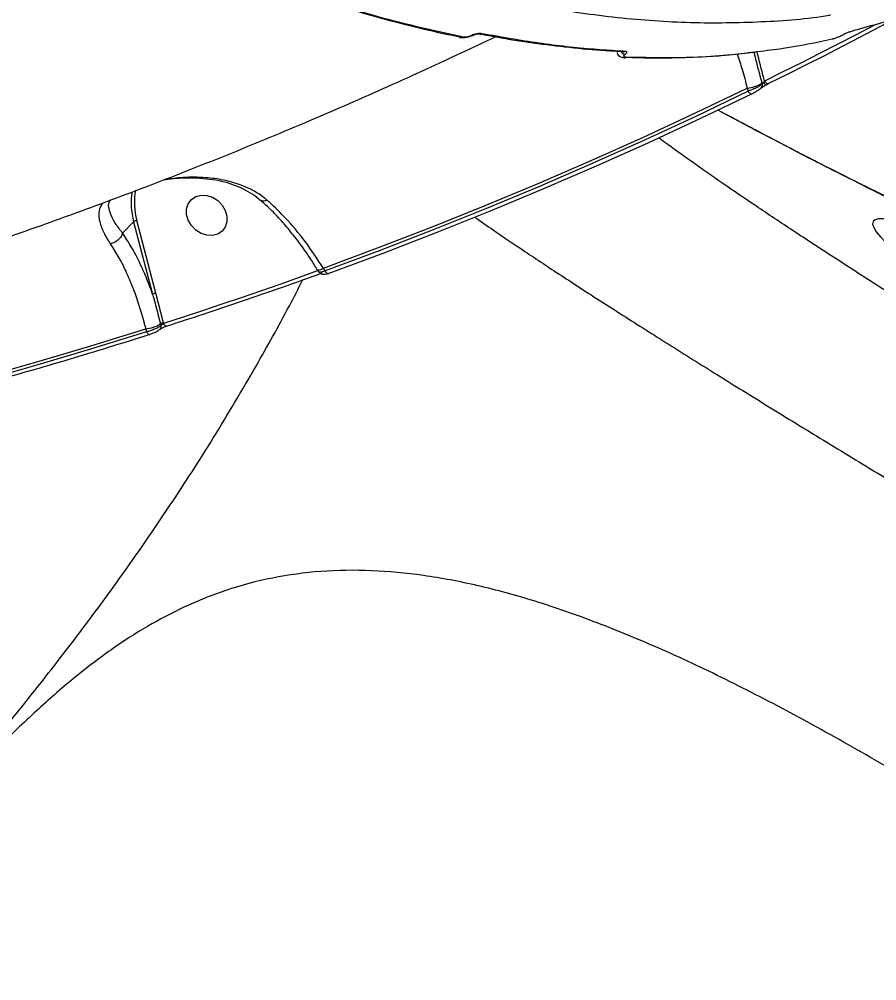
# Model space of a CAD drawing. Header units: millimetres. Extents: x -6028 to 5958, y -6064 to 4137.
# Drawn here: x 1170.8 to 1345.4, y -1799.5 to -1603.7 of the extents above; entities that cross this region are included whole.
import ezdxf

# ---------------------------------------------------------------- set-up
doc = ezdxf.new("R2010")
doc.units = ezdxf.units.MM
for name, color, linetype in [('DIKOM_ОБЪЕКТ', 7, 'Continuous'), ('DIKOM_РАЗМЕР_ЗОНА', 7, 'Continuous'), ('DIKOM_РАЗМЕР_ОБЪЕКТА', 7, 'Continuous')]:
    doc.layers.add(name, color=color, linetype=linetype)
doc.styles.add('style1', font='arial.ttf', dxfattribs={"width": 0.8})
doc.dimstyles.new('1-50', dxfattribs={"dimtxt": 300, "dimasz": 200, "dimexe": 100, "dimexo": 0, "dimgap": 100, "dimtad": 1, "dimtxsty": 'style1', "dimcen": 200, "dimclrd": 7, "dimclre": 7, "dimclrt": 7, "dimadec": 1, "dimazin": 2, "dimtfac": 1, "dimtmove": 0, "dimatfit": 2, "dimfxl": 0, "dimlwd": 25, "dimlwe": 18, "dimarcsym": 0})

# ---------------------------------------------------------------- blocks, each defined once
blk = doc.blocks.new('*D9')
at = {"layer": 'Defpoints', "color": 0, "transparency": 16777216}
for p in [(-6027.56, 1459.58), (4556.58, 1382.7), (4556.58, -5964.37)]:
    blk.add_point(p, dxfattribs=at)
at = {"layer": 'DIKOM_РАЗМЕР_ЗОНА', "color": 7, "lineweight": 18, "transparency": 16777216}
for p, q in [((-6027.56, 1459.58), (-6027.56, -6064.37)), ((4556.58, 1382.7), (4556.58, -6064.37))]:
    blk.add_line(p, q, dxfattribs=at)
at = {"layer": 'DIKOM_РАЗМЕР_ЗОНА', "color": 7, "lineweight": 25, "transparency": 16777216}
blk.add_line((-5827.56, -5964.37), (4356.58, -5964.37), dxfattribs=at)
at = {"layer": 'DIKOM_РАЗМЕР_ЗОНА', "color": 7, "transparency": 16777216}
for points in [[(-5827.56, -5931.03), (-5827.56, -5997.7), (-6027.56, -5964.37)], [(4356.58, -5931.03), (4356.58, -5997.7), (4556.58, -5964.37)]]:
    blk.add_solid(points, dxfattribs=at)
at = {"layer": 'DIKOM_РАЗМЕР_ЗОНА', "color": 7, "transparency": 16777216, "insert": (157.08, -5711.2), "char_height": 300, "attachment_point": 5, "style": 'style1'}
blk.add_mtext('10600', dxfattribs=at)
blk = doc.blocks.new('*D11')
at = {"layer": 'Defpoints', "color": 0, "transparency": 16777216}
for p in [(259.43, 2965.58), (1920.55, -3002.33), (4022.59, -3002.33)]:
    blk.add_point(p, dxfattribs=at)
at = {"layer": 'DIKOM_РАЗМЕР_ОБЪЕКТА', "color": 7, "lineweight": 18, "transparency": 16777216}
for p, q in [((259.43, 2965.58), (4122.59, 2965.58)), ((1920.55, -3002.33), (4122.59, -3002.33))]:
    blk.add_line(p, q, dxfattribs=at)
at = {"layer": 'DIKOM_РАЗМЕР_ОБЪЕКТА', "color": 7, "lineweight": 25, "transparency": 16777216}
blk.add_line((4022.59, 2765.58), (4022.59, -2802.33), dxfattribs=at)
at = {"layer": 'DIKOM_РАЗМЕР_ОБЪЕКТА', "color": 7, "transparency": 16777216}
for points in [[(3989.25, 2765.58), (4055.92, 2765.58), (4022.59, 2965.58)], [(3989.25, -2802.33), (4055.92, -2802.33), (4022.59, -3002.33)]]:
    blk.add_solid(points, dxfattribs=at)
at = {"layer": 'DIKOM_РАЗМЕР_ОБЪЕКТА', "color": 7, "transparency": 16777216, "insert": (3769.41, -24.42), "char_height": 300, "attachment_point": 5, "rotation": 90, "style": 'style1'}
blk.add_mtext('6000', dxfattribs=at)
blk = doc.blocks.new('*D12')
at = {"layer": 'Defpoints', "color": 0, "transparency": 16777216}
for p in [(3056.58, 1987.9), (-4027.97, 676.5), (3056.58, -3714.77)]:
    blk.add_point(p, dxfattribs=at)
at = {"layer": 'DIKOM_РАЗМЕР_ОБЪЕКТА', "color": 7, "lineweight": 18, "transparency": 16777216}
for p, q in [((3056.58, 1987.9), (3056.58, -3814.77)), ((-4027.97, 676.5), (-4027.97, -3814.77))]:
    blk.add_line(p, q, dxfattribs=at)
at = {"layer": 'DIKOM_РАЗМЕР_ОБЪЕКТА', "color": 7, "lineweight": 25, "transparency": 16777216}
blk.add_line((-3827.97, -3714.77), (2856.58, -3714.77), dxfattribs=at)
at = {"layer": 'DIKOM_РАЗМЕР_ОБЪЕКТА', "color": 7, "transparency": 16777216}
for points in [[(-3827.97, -3681.44), (-3827.97, -3748.11), (-4027.97, -3714.77)], [(2856.58, -3681.44), (2856.58, -3748.11), (3056.58, -3714.77)]]:
    blk.add_solid(points, dxfattribs=at)
at = {"layer": 'DIKOM_РАЗМЕР_ОБЪЕКТА', "color": 7, "transparency": 16777216, "insert": (20, -3461.6), "char_height": 300, "attachment_point": 5, "style": 'style1'}
blk.add_mtext('7100', dxfattribs=at)

msp = doc.modelspace()

# ---------------------------------------------------------------- linework, layer by layer
at = {"layer": 'DIKOM_ОБЪЕКТ', "color": 7, "linetype": 'Continuous', "lineweight": 15}
for p, q in [((1293.717, -1610.364), (1293.734, -1610.365)), ((1293.747, -1610.366), (1293.734, -1610.365)), ((1320.903, -1610.464), (1316.589, -1610.897)), ((1322.036, -1616.742), (1322.091, -1616.952)), ((1319.034, -1617.753), (1319.202, -1618.392)), ((1312.974, -1622.204), (1318.319, -1625.005)), ((1317.916, -1624.758), (1318.319, -1625.005)), ((1191.808, -1647.281), (1194.057, -1644.957)), ((1194.057, -1644.957), (1197.928, -1659.702)), ((1198.567, -1659.466), (1194.696, -1644.721)), ((1231.847, -1655.209), (1231.545, -1654.715)), ((1231.545, -1654.715), (1231.551, -1654.723)), ((1233.05, -1654.969), (1232.71, -1654.412)), ((1200.124, -1665.542), (1198.567, -1659.466)), ((1199.523, -1665.744), (1199.621, -1666.117)), ((1200.156, -1665.666), (1200.124, -1665.542)), ((1196.522, -1666.755), (1196.683, -1667.372)), ((1199.418, -1666.913), (1199.404, -1666.924)), ((1197.374, -1667.924), (1197.387, -1667.92))]:
    msp.add_line(p, q, dxfattribs=at)
at = {"layer": 'DIKOM_ОБЪЕКТ', "color": 7, "linetype": 'Continuous', "lineweight": 15, "flags": 128}
for points in [[(1344.839, -1604.972), (1341.217, -1606.872), (1337.51, -1608.794), (1333.793, -1610.7), (1330.065, -1612.589), (1326.327, -1614.46), (1322.577, -1616.315)], [(1323.475, -1616.765), (1327.227, -1614.909), (1330.969, -1613.036), (1334.7, -1611.145), (1338.42, -1609.238), (1342.129, -1607.314), (1345.828, -1605.373), (1348.922, -1603.733)], [(1322.577, -1616.315), (1322.684, -1616.467), (1322.802, -1616.6), (1322.925, -1616.706), (1323.05, -1616.784), (1323.171, -1616.83), (1323.286, -1616.842), (1323.388, -1616.82), (1323.475, -1616.765)], [(1232.71, -1654.412), (1243.763, -1650.302), (1254.744, -1646.055), (1265.652, -1641.674), (1276.484, -1637.157), (1287.24, -1632.506), (1297.918, -1627.721), (1308.516, -1622.803), (1319.034, -1617.753)], [(1319.202, -1618.392), (1308.705, -1623.43), (1298.127, -1628.336), (1287.47, -1633.11), (1276.735, -1637.75), (1265.925, -1642.257), (1255.04, -1646.629), (1244.081, -1650.867), (1233.05, -1654.969)], [(1233.872, -1655.452), (1244.912, -1651.347), (1255.879, -1647.106), (1266.774, -1642.73), (1277.593, -1638.219), (1288.336, -1633.575), (1299.002, -1628.797), (1309.589, -1623.887), (1320.095, -1618.845)], [(1319.202, -1618.392), (1319.308, -1618.544), (1319.425, -1618.676), (1319.547, -1618.783), (1319.671, -1618.861), (1319.792, -1618.907), (1319.906, -1618.92), (1320.008, -1618.899), (1320.095, -1618.845)], [(1212.737, -1642.668), (1213.069, -1643.836), (1213.068, -1644.989), (1212.734, -1646.035), (1212.095, -1646.889), (1211.202, -1647.481), (1210.127, -1647.763), (1208.959, -1647.713), (1207.79, -1647.335), (1206.716, -1646.659), (1205.824, -1645.74), (1205.187, -1644.652), (1204.855, -1643.484), (1204.856, -1642.331), (1205.19, -1641.285), (1205.829, -1640.431), (1206.722, -1639.839), (1207.796, -1639.557), (1208.965, -1639.607), (1210.134, -1639.985), (1211.208, -1640.661), (1212.099, -1641.58), (1212.737, -1642.668)], [(1357.827, -1647.282), (1356.448, -1646.804), (1353.913, -1645.973), (1351.679, -1645.311), (1349.748, -1644.818), (1348.121, -1644.495), (1346.8, -1644.343), (1345.786, -1644.361), (1345.079, -1644.549), (1344.68, -1644.907)], [(1344.68, -1644.907), (1344.59, -1645.435), (1344.809, -1646.133), (1345.336, -1646.999), (1346.17, -1648.034), (1347.313, -1649.236), (1348.761, -1650.604), (1349.382, -1651.159)], [(1231.678, -1654.915), (1227.767, -1656.318), (1223.848, -1657.705), (1219.921, -1659.074), (1215.985, -1660.426), (1212.04, -1661.762), (1208.087, -1663.08), (1204.126, -1664.382), (1200.156, -1665.666)], [(1233.05, -1654.969), (1233.143, -1655.127), (1233.246, -1655.264), (1233.357, -1655.376), (1233.47, -1655.459), (1233.582, -1655.509), (1233.689, -1655.525), (1233.787, -1655.505), (1233.872, -1655.452)], [(1200.156, -1665.666), (1200.244, -1665.826), (1200.342, -1665.966), (1200.449, -1666.08), (1200.558, -1666.164), (1200.667, -1666.214), (1200.772, -1666.231), (1200.849, -1666.218)], [(1103.617, -1691.173), (1115.437, -1688.616), (1127.201, -1685.917), (1138.908, -1683.076), (1150.555, -1680.094), (1162.141, -1676.97), (1173.666, -1673.705), (1185.126, -1670.3), (1196.522, -1666.755)], [(1196.683, -1667.372), (1185.31, -1670.908), (1173.872, -1674.306), (1162.371, -1677.563), (1150.807, -1680.681), (1139.183, -1683.657), (1127.501, -1686.493), (1115.76, -1689.188), (1103.964, -1691.741)], [(1196.683, -1667.372), (1196.771, -1667.531), (1196.868, -1667.671), (1196.974, -1667.784), (1197.083, -1667.868), (1197.191, -1667.92), (1197.295, -1667.937), (1197.374, -1667.924)]]:
    msp.add_lwpolyline(points, dxfattribs=at)
at = {"layer": 'DIKOM_ОБЪЕКТ', "color": 7, "linetype": 'Continuous', "lineweight": 15}
for centre, radius, start, end in [((1263.077, -1606.799), 0.247, 245.51057, 293.86847), ((1264.74, -1606.177), 0.612, 258.25259, 303.66201), ((1260.602, -1606.837), 0.608, 255.74341, 303.62193), ((1294.272, -1609.734), 1.132, 210.64894, 267.12053), ((1293.762, -1609.718), 0.647, 267.57362, 302.59742), ((1293.976, -1610.924), 0.647, 265.82987, 302.45573), ((1318.59, -1611.472), 6.296, 274.05067, 303.18378), ((1321.451, -1617.206), 0.689, 299.05493, 21.66887), ((1322.649, -1617.636), 1.084, 103.1799, 124.43589), ((1323.417, -1616.203), 1.084, 200.38907, 237.1271), ((1208.584, -1641.026), 14.371, 169.98765, 194.89995), ((1208.463, -1641.135), 14.904, 171.15849, 194.85813), ((1194.755, -1645.865), 1.146, 92.98143, 127.56634), ((1231.737, -1653.104), 1.63, 263.43153, 306.6325), ((1198.627, -1660.611), 1.146, 93.00713, 127.56869), ((1196.077, -1660.478), 6.294, 274.04867, 303.19543), ((1200.212, -1666.798), 1.259, 94.03521, 123.18188), ((1198.943, -1666.369), 0.723, 311.0953, 20.36178)]:
    msp.add_arc(centre, radius, start, end, dxfattribs=at)
for points, knots in [([(898.116, -1208.316), (899.614, -1212.4), (903.679, -1223.486), (911.005, -1241.629), (920.28, -1262.682), (930.343, -1283.665), (941.131, -1304.479), (952.598, -1325.025), (964.714, -1345.238), (977.472, -1365.076), (990.838, -1384.515), (1004.765, -1403.496), (1019.187, -1421.934), (1034.037, -1439.741), (1049.274, -1456.855), (1064.88, -1473.233), (1080.82, -1488.864), (1097.043, -1503.704), (1113.473, -1517.688), (1130.033, -1530.746), (1146.673, -1542.832), (1163.366, -1553.904), (1180.084, -1563.964), (1196.774, -1572.991), (1213.359, -1580.943), (1229.761, -1587.782), (1245.928, -1593.477), (1261.827, -1597.994), (1277.439, -1601.352), (1292.711, -1603.539), (1307.594, -1604.59), (1321.944, -1604.342), (1331.385, -1603.681), (1335.903, -1602.852), (1335.975, -1602.838)], [0, 0, 0, 0, 0.0190116, 0.0516077, 0.0843063, 0.1170573, 0.1498084, 0.182507, 0.215103, 0.2476989, 0.2803976, 0.3131485, 0.3458996, 0.3785982, 0.4111941, 0.4437902, 0.4764888, 0.5092397, 0.5419908, 0.5746895, 0.6072855, 0.6398813, 0.6725798, 0.7053309, 0.7380821, 0.7707806, 0.8033765, 0.8359726, 0.8686711, 0.9014221, 0.934173, 0.9668717, 0.9994676, 1, 1, 1, 1]), ([(1260.463, -1607.35), (1259.669, -1607.195), (1256.342, -1606.547), (1250.399, -1605.122), (1242.638, -1603.072), (1234.798, -1600.724), (1226.893, -1598.105), (1218.931, -1595.217), (1210.916, -1592.042), (1204.547, -1589.369), (1200.838, -1587.662), (1199.829, -1587.198)], [0, 0, 0, 0, 0.040706, 0.1705761, 0.3005708, 0.4306607, 0.5608187, 0.6910078, 0.8211926, 0.9513409, 1, 1, 1, 1]), ([(1260.939, -1607.343), (1256.056, -1606.256), (1246.291, -1604.08), (1231.241, -1599.491), (1215.942, -1594.009), (1205.555, -1589.476), (1200.361, -1587.21)], [0, 0, 0, 0, 0.24859416, 0.49719047, 0.74859559, 1, 1, 1, 1]), ([(1372.794, -1593.502), (1372.474, -1593.678), (1370.878, -1594.56), (1366.666, -1596.755), (1359.987, -1599.804), (1350.977, -1603.247), (1344.417, -1605.045), (1340.764, -1606.046)], [0, 0, 0, 0, 0.0321646, 0.1608345, 0.4182092, 0.6759547, 1, 1, 1, 1]), ([(1263.177, -1607.024), (1263.172, -1607.027), (1262.954, -1607.155), (1262.428, -1607.335), (1261.639, -1607.488), (1260.979, -1607.528), (1260.631, -1607.439), (1260.505, -1607.406)], [0, 0, 0, 0, 0.0058894, 0.2788778, 0.5481191, 0.8359015, 1, 1, 1, 1]), ([(1262.974, -1607.024), (1262.845, -1607.083), (1262.588, -1607.2), (1262.134, -1607.318), (1261.662, -1607.387), (1261.249, -1607.393), (1261.029, -1607.357), (1260.939, -1607.343)], [0, 0, 0, 0, 0.1920403, 0.3835464, 0.5902424, 0.8340724, 1, 1, 1, 1]), ([(1265.079, -1606.686), (1264.987, -1606.673), (1264.758, -1606.638), (1264.328, -1606.648), (1263.838, -1606.721), (1263.371, -1606.844), (1263.107, -1606.964), (1262.974, -1607.024)], [0, 0, 0, 0, 0.1655179, 0.4120725, 0.6200699, 0.8097385, 1, 1, 1, 1]), ([(1264.623, -1606.78), (1264.601, -1606.776), (1264.536, -1606.762), (1264.3, -1606.752), (1263.968, -1606.781), (1263.623, -1606.854), (1263.37, -1606.937), (1263.224, -1606.999), (1263.182, -1607.023), (1263.178, -1607.025)], [0, 0, 0, 0, 0.1023302, 0.308651, 0.5520746, 0.7390518, 0.8812963, 0.9906155, 1, 1, 1, 1]), ([(1293.72, -1610.327), (1292.535, -1610.276), (1288.95, -1610.119), (1282.859, -1609.556), (1275.461, -1608.635), (1269.446, -1607.706), (1265.873, -1606.992), (1264.82, -1606.782)], [0, 0, 0, 0, 0.1265157, 0.3828289, 0.6385418, 0.8935571, 1, 1, 1, 1]), ([(1294.11, -1610.263), (1293.694, -1610.242), (1291.613, -1610.134), (1285.819, -1609.725), (1276.613, -1608.738), (1268.926, -1607.371), (1265.079, -1606.686)], [0, 0, 0, 0, 0.0441458, 0.2207231, 0.6100173, 1, 1, 1, 1]), ([(1338.52, -1606.939), (1338.404, -1607.002), (1338.174, -1607.126), (1337.723, -1607.33), (1337.131, -1607.564), (1336.672, -1607.708), (1336.426, -1607.766), (1336.379, -1607.778)], [0, 0, 0, 0, 0.1455858, 0.2899719, 0.5321055, 0.9098062, 1, 1, 1, 1]), ([(1340.764, -1606.046), (1340.712, -1606.06), (1340.453, -1606.127), (1339.966, -1606.285), (1339.346, -1606.534), (1338.877, -1606.748), (1338.639, -1606.875), (1338.52, -1606.939)], [0, 0, 0, 0, 0.0950736, 0.4719186, 0.715734, 0.8572114, 1, 1, 1, 1]), ([(1267.708, -1607.346), (1263.051, -1609.548), (1253.163, -1614.225), (1237.865, -1621.035), (1221.852, -1627.851), (1205.691, -1634.382), (1189.389, -1640.634), (1172.949, -1646.604), (1156.375, -1652.29), (1139.673, -1657.69), (1122.846, -1662.803), (1105.899, -1667.626), (1088.836, -1672.159), (1071.661, -1676.399), (1054.379, -1680.345), (1036.994, -1683.996), (1019.512, -1687.351), (1001.937, -1690.408), (984.273, -1693.166), (966.525, -1695.624), (948.699, -1697.781), (930.798, -1699.636), (912.829, -1701.189), (894.795, -1702.44), (876.701, -1703.378), (862.871, -1703.888), (855.072, -1704.054), (853.329, -1704.091)], [0, 0, 0, 0, 0.0363834, 0.0772671, 0.1181889, 0.1591503, 0.2001526, 0.2411966, 0.282284, 0.3234154, 0.3645918, 0.4058142, 0.447083, 0.488399, 0.5297628, 0.5711745, 0.6126346, 0.6541433, 0.6957005, 0.7373065, 0.7789607, 0.8206633, 0.8624137, 0.904212, 0.946057, 0.9879488, 1, 1, 1, 1]), ([(1336.379, -1607.778), (1333.072, -1608.494), (1328.105, -1609.571), (1322.903, -1610.147), (1321.163, -1610.339)], [0, 0, 0, 0, 0.6656495, 1, 1, 1, 1]), ([(1293.957, -1611.564), (1293.918, -1611.565), (1293.717, -1611.566), (1293.385, -1611.49), (1292.968, -1611.254), (1292.679, -1610.899), (1292.628, -1610.624), (1292.605, -1610.499)], [0, 0, 0, 0, 0.0667446, 0.3405236, 0.5888893, 0.8137018, 1, 1, 1, 1]), ([(1294.323, -1611.47), (1294.214, -1611.457), (1293.995, -1611.43), (1293.885, -1611.285), (1293.949, -1611.09), (1294.131, -1610.936), (1294.216, -1610.865)], [0, 0, 0, 0, 0.2632481, 0.526717, 0.7813508, 1, 1, 1, 1]), ([(1294.216, -1610.865), (1294.299, -1610.794), (1294.479, -1610.643), (1294.542, -1610.45), (1294.433, -1610.306), (1294.218, -1610.277), (1294.11, -1610.263)], [0, 0, 0, 0, 0.221408, 0.4744203, 0.7373459, 1, 1, 1, 1]), ([(1315.744, -1610.982), (1315.226, -1611.035), (1312.441, -1611.325), (1307.268, -1611.565), (1300.614, -1611.717), (1296.212, -1611.58), (1294.202, -1611.517)], [0, 0, 0, 0, 0.0745796, 0.4004117, 0.7263265, 1, 1, 1, 1]), ([(1321.163, -1610.339), (1319.455, -1610.563), (1314.291, -1611.241), (1305.359, -1611.682), (1298.002, -1611.541), (1294.323, -1611.47)], [0, 0, 0, 0, 0.1981173, 0.5990571, 1, 1, 1, 1]), ([(1317.015, -1610.854), (1317.356, -1611.867), (1318.097, -1614.075), (1318.705, -1616.461), (1319.034, -1617.753)], [0, 0, 0, 0, 0.4586592, 1, 1, 1, 1]), ([(1320.381, -1610.475), (1320.862, -1612.288), (1321.415, -1614.371), (1321.964, -1616.47), (1322.036, -1616.742)], [0, 0, 0, 0, 0.8702039, 1, 1, 1, 1]), ([(1322.577, -1616.315), (1322.526, -1616.118), (1322.013, -1614.15), (1321.513, -1612.181), (1321.064, -1610.409)], [0, 0, 0, 0, 0.10021764, 1, 1, 1, 1]), ([(1322.091, -1616.952), (1321.918, -1617.077), (1321.566, -1617.331), (1320.809, -1617.743), (1319.977, -1618.125), (1319.46, -1618.303), (1319.202, -1618.392)], [0, 0, 0, 0, 0.24251911, 0.49170978, 0.74728163, 1, 1, 1, 1]), ([(1322.401, -1616.581), (1322.368, -1616.626), (1322.3, -1616.72), (1322.198, -1616.843), (1322.128, -1616.919), (1322.098, -1616.945), (1322.091, -1616.952)], [0, 0, 0, 0, 0.32826891, 0.67859941, 0.9203328, 1, 1, 1, 1]), ([(1322.577, -1616.315), (1322.538, -1616.377), (1322.485, -1616.463), (1322.42, -1616.555), (1322.401, -1616.581)], [0, 0, 0, 0, 0.7207897, 1, 1, 1, 1]), ([(1322.829, -1617.113), (1322.894, -1617.076), (1323.118, -1616.947), (1323.326, -1616.841), (1323.475, -1616.765)], [0, 0, 0, 0, 0.2879708, 1, 1, 1, 1]), ([(1320.095, -1618.845), (1320.243, -1618.77), (1320.54, -1618.619), (1321.025, -1618.335), (1321.471, -1618.048), (1321.682, -1617.887), (1321.785, -1617.808)], [0, 0, 0, 0, 0.2566053, 0.5136654, 0.7612009, 1, 1, 1, 1]), ([(1321.785, -1617.808), (1321.882, -1617.734), (1322.075, -1617.586), (1322.453, -1617.338), (1322.71, -1617.184), (1322.829, -1617.113)], [0, 0, 0, 0, 0.35085, 0.7013836, 1, 1, 1, 1]), ([(1313.016, -1622.184), (1313.018, -1622.185), (1314.03, -1622.7), (1315.657, -1623.565), (1317.329, -1624.45), (1317.915, -1624.76)], [0, 0, 0, 0, 0.00095686, 0.65029244, 1, 1, 1, 1]), ([(1317.879, -1624.735), (1318.811, -1625.228), (1321.097, -1626.439), (1324.613, -1628.283), (1328.418, -1630.265), (1332.063, -1632.146), (1335.529, -1633.919), (1338.793, -1635.571), (1341.833, -1637.091), (1344.644, -1638.479), (1347.226, -1639.734), (1349.569, -1640.854), (1351.652, -1641.829), (1353.439, -1642.645), (1354.852, -1643.271), (1355.534, -1643.561), (1355.834, -1643.689)], [0, 0, 0, 0, 0.0532318, 0.1306327, 0.2078561, 0.2847439, 0.3611321, 0.436863, 0.5117799, 0.5856084, 0.6592923, 0.7326242, 0.8052068, 0.8764908, 0.9457388, 1, 1, 1, 1]), ([(1318.319, -1625.005), (1320.119, -1625.956), (1323.719, -1627.857), (1328.924, -1630.57), (1333.942, -1633.158), (1338.672, -1635.563), (1343.041, -1637.753), (1347.072, -1639.738), (1350.765, -1641.517), (1353.924, -1642.996), (1356.592, -1644.205), (1357.994, -1644.805), (1358.696, -1645.106)], [0, 0, 0, 0, 0.101028, 0.2020577, 0.3060207, 0.409983, 0.5110129, 0.6120442, 0.7160082, 0.8199732, 0.9097409, 1, 1, 1, 1]), ([(2142.301, -2080.293), (2143.248, -2081.201), (2145.144, -2083.018), (2146.564, -2084.9), (2147.096, -2086.229), (2146.842, -2087.057), (2145.854, -2087.48), (2144.102, -2087.49), (2141.555, -2087.067), (2138.201, -2086.204), (2134.073, -2084.907), (2129.227, -2083.196), (2123.693, -2081.085), (2117.505, -2078.595), (2110.626, -2075.709), (2102.991, -2072.401), (2094.585, -2068.659), (2085.402, -2064.478), (2075.544, -2059.905), (2065.135, -2054.996), (2054.209, -2049.772), (2042.809, -2044.255), (2030.848, -2038.403), (2018.228, -2032.168), (2004.945, -2025.547), (1991.006, -2018.54), (1976.568, -2011.226), (1961.791, -2003.687), (1946.709, -1995.941), (1931.36, -1988.01), (1915.639, -1979.84), (1899.423, -1971.367), (1882.719, -1962.592), (1865.548, -1953.524), (1848.103, -1944.267), (1829.699, -1934.454), (1810.332, -1924.075), (1790.017, -1913.134), (1769.383, -1901.966), (1748.474, -1890.593), (1727.338, -1879.041), (1707.26, -1868.013), (1688.286, -1857.545), (1670.438, -1847.658), (1652.669, -1837.775), (1634.843, -1827.819), (1616.992, -1817.806), (1599.146, -1807.754), (1581.514, -1797.778), (1564.296, -1787.992), (1547.513, -1778.409), (1531.176, -1769.039), (1515.158, -1759.806), (1499.338, -1750.644), (1483.756, -1741.571), (1468.445, -1732.607), (1453.585, -1723.855), (1439.336, -1715.411), (1425.708, -1707.283), (1412.702, -1699.472), (1400.219, -1691.919), (1388.168, -1684.571), (1376.591, -1677.448), (1365.522, -1670.57), (1355.092, -1664.019), (1345.418, -1657.868), (1336.498, -1652.118), (1328.317, -1646.763), (1320.81, -1641.76), (1313.907, -1637.065), (1307.721, -1632.739), (1303.406, -1629.655), (1301.42, -1628.159), (1301.007, -1627.848)], [0, 0, 0, 0, 0.0167041, 0.033448, 0.0472268, 0.0610172, 0.0748073, 0.0885855, 0.1027641, 0.1169558, 0.1311477, 0.1453265, 0.1591061, 0.1728976, 0.1866891, 0.2004686, 0.2146497, 0.2288439, 0.2430381, 0.2572193, 0.2709768, 0.2847464, 0.2985158, 0.3122735, 0.3264292, 0.3405979, 0.3547665, 0.3689223, 0.3827035, 0.3964967, 0.4102899, 0.4240712, 0.4382529, 0.4524475, 0.466642, 0.4808237, 0.4967434, 0.5126724, 0.5285921, 0.5448556, 0.5611289, 0.5773923, 0.5911545, 0.6049287, 0.6187029, 0.6324652, 0.6466273, 0.6608025, 0.6749777, 0.68914, 0.7029021, 0.7166759, 0.7304499, 0.7442119, 0.7583725, 0.7725462, 0.7867198, 0.8008805, 0.8146604, 0.8284523, 0.8422441, 0.8560241, 0.8702042, 0.8843972, 0.8985903, 0.9127703, 0.9265483, 0.9403383, 0.9541283, 0.9679064, 0.982086, 0.9962785, 1, 1, 1, 1]), ([(1219.837, -1640.61), (1219.748, -1640.523), (1219.174, -1639.964), (1217.866, -1639.091), (1215.929, -1638.026), (1213.754, -1637.186), (1211.399, -1636.596), (1208.856, -1636.211), (1206.167, -1636.047), (1203.53, -1636.106), (1201.486, -1636.275), (1200.378, -1636.44), (1200.051, -1636.489)], [0, 0, 0, 0, 0.0203891, 0.1307859, 0.2448506, 0.361357, 0.4801232, 0.6002989, 0.7279799, 0.8539828, 0.9567953, 1, 1, 1, 1]), ([(1221.208, -1640.535), (1221.031, -1640.387), (1220.155, -1639.654), (1218.387, -1638.525), (1215.598, -1637.288), (1212.376, -1636.405), (1208.482, -1635.894), (1204.463, -1635.831), (1201.619, -1636.205), (1200.36, -1636.37)], [0, 0, 0, 0, 0.03456599, 0.17035833, 0.3062609, 0.47075684, 0.63534428, 0.83858932, 1, 1, 1, 1]), ([(1187.731, -1641.181), (1187.493, -1641.556), (1186.953, -1642.406), (1186.918, -1643.985), (1187.385, -1645.979), (1188.279, -1647.864), (1189.071, -1649.089), (1189.31, -1649.458)], [0, 0, 0, 0, 0.1834865, 0.4158047, 0.6562966, 0.8964956, 1, 1, 1, 1]), ([(1191.805, -1647.286), (1191.805, -1647.285), (1191.569, -1646.955), (1190.745, -1645.928), (1189.759, -1644.307), (1189.088, -1642.673), (1188.868, -1641.466), (1189.153, -1640.856), (1189.262, -1640.625)], [0, 0, 0, 0, 0.0001292, 0.1084369, 0.358266, 0.6149608, 0.8536284, 1, 1, 1, 1]), ([(1231.516, -1654.748), (1231.055, -1654.002), (1229.973, -1652.252), (1228.14, -1649.656), (1226.059, -1646.962), (1223.902, -1644.467), (1221.84, -1642.305), (1220.49, -1641.091), (1219.888, -1640.55)], [0, 0, 0, 0, 0.1338069, 0.3141068, 0.4949006, 0.6754664, 0.8552335, 1, 1, 1, 1]), ([(1219.904, -1640.521), (1220.031, -1640.597), (1220.287, -1640.752), (1220.743, -1640.702), (1221.06, -1640.598), (1221.173, -1640.55), (1221.208, -1640.535)], [0, 0, 0, 0, 0.3870032, 0.7862544, 0.9340284, 1, 1, 1, 1]), ([(1232.71, -1654.412), (1231.512, -1652.582), (1229.081, -1648.868), (1225.331, -1644.456), (1222.652, -1641.806), (1221.397, -1640.701), (1221.208, -1640.535)], [0, 0, 0, 0, 0.34350193, 0.69694351, 0.95452805, 1, 1, 1, 1]), ([(1263.506, -1643.996), (1264.744, -1644.861), (1267.843, -1647.027), (1273.727, -1650.995), (1281.068, -1655.849), (1289.28, -1661.174), (1298.237, -1666.891), (1307.84, -1672.936), (1318.051, -1679.29), (1328.828, -1685.929), (1340.247, -1692.898), (1352.401, -1700.255), (1365.299, -1708.002), (1378.937, -1716.136), (1393.161, -1724.563), (1407.797, -1733.183), (1422.809, -1741.973), (1438.152, -1750.911), (1453.946, -1760.066), (1470.317, -1769.512), (1487.258, -1779.244), (1504.754, -1789.25), (1522.606, -1799.418), (1540.607, -1809.629), (1558.721, -1819.866), (1576.912, -1830.108), (1595.316, -1840.432), (1614.075, -1850.92), (1633.17, -1861.558), (1652.574, -1872.331), (1672.064, -1883.116), (1692.408, -1894.335), (1713.576, -1905.968), (1735.521, -1917.982), (1757.541, -1929.991), (1779.583, -1941.964), (1801.589, -1953.868), (1822.245, -1964.994), (1841.546, -1975.348), (1859.516, -1984.949), (1877.21, -1994.366), (1894.763, -2003.668), (1912.135, -2012.834), (1929.289, -2021.842), (1946.026, -2030.588), (1962.147, -2038.967), (1977.64, -2046.974), (1992.502, -2054.61), (2006.864, -2061.942), (2020.828, -2069.023), (2034.352, -2075.828), (2047.4, -2082.339), (2059.816, -2088.478), (2071.47, -2094.179), (2082.358, -2099.444), (2092.49, -2104.28), (2101.945, -2108.725), (2110.787, -2112.808), (2118.974, -2116.506), (2126.473, -2119.801), (2133.195, -2122.653), (2139.067, -2125.031), (2144.103, -2126.941), (2148.327, -2128.403), (2151.771, -2129.428), (2154.474, -2130.03), (2156.313, -2130.145), (2157.263, -2129.984), (2157.335, -2129.638), (2157.349, -2129.567)], [0, 0, 0, 0, 0.00980273, 0.02455056, 0.03972829, 0.05491996, 0.0701117, 0.08528934, 0.10003847, 0.11480043, 0.12956229, 0.14431153, 0.15948947, 0.17468152, 0.18987337, 0.2050515, 0.21978147, 0.23452433, 0.24926697, 0.26399703, 0.27915361, 0.29432422, 0.30949469, 0.32465137, 0.33938277, 0.3541268, 0.36887086, 0.38360215, 0.39876119, 0.41393431, 0.42910723, 0.44426628, 0.4613069, 0.47835749, 0.49539802, 0.51280666, 0.53022586, 0.54763445, 0.56238506, 0.5771484, 0.59191165, 0.60666225, 0.62184155, 0.63703477, 0.65222792, 0.66740724, 0.68213252, 0.69687048, 0.71160842, 0.72633371, 0.74148526, 0.75665069, 0.77181601, 0.78696759, 0.80171699, 0.81647924, 0.83124154, 0.84599092, 0.86117097, 0.87636495, 0.89155903, 0.90673916, 0.92148351, 0.9362407, 0.95099778, 0.96574199, 0.98091692, 0.9961057, 1, 1, 1, 1]), ([(1191.805, -1647.286), (1191.721, -1647.516), (1191.553, -1647.978), (1191.012, -1648.617), (1190.327, -1649.123), (1189.771, -1649.351), (1189.433, -1649.434), (1189.352, -1649.45), (1189.31, -1649.458)], [0, 0, 0, 0, 0.2316108, 0.4632361, 0.6948654, 0.9264847, 0.9610375, 1, 1, 1, 1]), ([(1191.808, -1647.281), (1191.807, -1647.282), (1191.806, -1647.283), (1191.806, -1647.285), (1191.805, -1647.286)], [0, 0, 0, 0, 0.617963, 1, 1, 1, 1]), ([(1197.928, -1659.702), (1197.511, -1658.566), (1196.674, -1656.284), (1195.218, -1653.067), (1193.608, -1649.992), (1192.41, -1648.188), (1191.808, -1647.281)], [0, 0, 0, 0, 0.2380424, 0.4781601, 0.7377112, 1, 1, 1, 1]), ([(1189.31, -1649.458), (1189.857, -1650.308), (1190.959, -1652.016), (1192.456, -1654.958), (1193.821, -1658.134), (1195.229, -1661.991), (1196.043, -1664.99), (1196.522, -1666.755)], [0, 0, 0, 0, 0.1872865, 0.3765541, 0.557007, 0.7391917, 1, 1, 1, 1]), ([(1232.405, -1655.455), (1229.637, -1656.446), (1221.611, -1659.32), (1211.088, -1662.901), (1203.301, -1665.424), (1200.849, -1666.218)], [0, 0, 0, 0, 0.2651038, 0.7685728, 1, 1, 1, 1]), ([(1233.718, -1655.521), (1233.587, -1655.568), (1233.278, -1655.677), (1232.934, -1655.735), (1232.533, -1655.713), (1232.196, -1655.576), (1231.953, -1655.394), (1231.879, -1655.239), (1231.861, -1655.2)], [0, 0, 0, 0, 0.1972072, 0.4613174, 0.627172, 0.7812423, 0.9445174, 1, 1, 1, 1]), ([(1233.05, -1654.969), (1233.012, -1654.984), (1232.755, -1655.087), (1232.34, -1655.225), (1231.956, -1655.291), (1231.894, -1655.226), (1231.866, -1655.197)], [0, 0, 0, 0, 0.0592009, 0.3950705, 0.7303015, 1, 1, 1, 1]), ([(1137.93, -1782.968), (1139.614, -1781.068), (1143.202, -1777.019), (1148.867, -1770.53), (1155.094, -1763.289), (1161.809, -1755.326), (1168.942, -1746.66), (1176.405, -1737.315), (1184.421, -1726.894), (1192.88, -1715.33), (1201.684, -1702.532), (1210.479, -1688.849), (1218.529, -1675.275), (1224.551, -1664.513), (1227.589, -1658.597), (1228.486, -1656.85)], [0, 0, 0, 0, 0.0509555, 0.1085702, 0.1720064, 0.2408813, 0.3147116, 0.3928994, 0.4747271, 0.56983, 0.6683233, 0.7703777, 0.8765601, 0.9635397, 1, 1, 1, 1]), ([(1197.928, -1659.702), (1198.01, -1660.004), (1198.422, -1661.51), (1198.941, -1663.524), (1199.392, -1665.243), (1199.523, -1665.744)], [0, 0, 0, 0, 0.15041158, 0.75214071, 1, 1, 1, 1]), ([(1200.156, -1665.666), (1200.112, -1665.705), (1200.026, -1665.782), (1199.88, -1665.908), (1199.747, -1666.018), (1199.669, -1666.081), (1199.633, -1666.108), (1199.625, -1666.114), (1199.621, -1666.117)], [0, 0, 0, 0, 0.2631338, 0.5159713, 0.7521826, 0.9410866, 0.9741531, 1, 1, 1, 1]), ([(1199.621, -1666.117), (1199.603, -1666.131), (1199.434, -1666.257), (1199.018, -1666.515), (1198.277, -1666.867), (1197.452, -1667.178), (1196.939, -1667.307), (1196.683, -1667.372)], [0, 0, 0, 0, 0.0286138, 0.2670766, 0.5101457, 0.7556276, 1, 1, 1, 1]), ([(1199.398, -1666.916), (1199.275, -1667.007), (1198.998, -1667.213), (1198.404, -1667.519), (1197.819, -1667.779), (1197.497, -1667.878), (1197.384, -1667.913)], [0, 0, 0, 0, 0.2355187, 0.5300009, 0.835945, 1, 1, 1, 1]), ([(1200.845, -1666.221), (1200.824, -1666.227), (1200.711, -1666.261), (1200.433, -1666.368), (1200.062, -1666.534), (1199.734, -1666.707), (1199.514, -1666.842), (1199.445, -1666.894), (1199.419, -1666.914)], [0, 0, 0, 0, 0.047442, 0.2594199, 0.4952137, 0.7080602, 0.8902405, 1, 1, 1, 1]), ([(1197.374, -1667.924), (1194.554, -1668.812), (1186.38, -1671.385), (1172.752, -1675.432), (1156.45, -1679.971), (1140.024, -1684.227), (1123.77, -1688.13), (1111.923, -1690.765), (1105.6, -1692.099), (1104.557, -1692.319)], [0, 0, 0, 0, 0.093012, 0.2696556, 0.4463009, 0.6229466, 0.7995935, 0.9669468, 1, 1, 1, 1]), ([(1359.251, -1762.965), (1354.193, -1759.937), (1344.072, -1753.877), (1329.542, -1745.768), (1315.379, -1738.398), (1301.663, -1731.935), (1288.402, -1726.442), (1275.894, -1722.091), (1264.121, -1718.89), (1253.039, -1716.804), (1242.375, -1715.807), (1232.132, -1715.96), (1222.268, -1717.294), (1213.329, -1719.675), (1205.201, -1722.883), (1197.761, -1726.7), (1190.432, -1731.325), (1183.086, -1736.8), (1175.636, -1743.165), (1167.976, -1750.431), (1160.098, -1758.49), (1151.792, -1767.449), (1144.579, -1775.472), (1139.857, -1780.801), (1138.299, -1782.559)], [0, 0, 0, 0, 0.04950512, 0.09904202, 0.14854465, 0.19930904, 0.25011039, 0.30087317, 0.3495386, 0.39823816, 0.44690453, 0.49678446, 0.54669919, 0.59658206, 0.63818896, 0.67983014, 0.7214716, 0.76307882, 0.80583129, 0.84862669, 0.89141729, 0.93416343, 0.97828958, 1, 1, 1, 1])]:
    msp.add_open_spline(points, degree=3, knots=knots, dxfattribs=at)

# ---------------------------------------------------------------- dimensions: what is measured, and where the dimension line sits
at = {"layer": 'DIKOM_РАЗМЕР_ЗОНА'}
dim = msp.add_linear_dim(base=(4556.575, -5964.368), p1=(-6027.562, 1459.576), p2=(4556.575, 1382.704), text='10600', dimstyle='1-50', dxfattribs=at)
dim.commit()
dim.dimension.update_dxf_attribs({"geometry": '*D9', "text_midpoint": (157.08, -5964.368), "dimtype": 160})
at = {"layer": 'DIKOM_РАЗМЕР_ОБЪЕКТА'}
dim = msp.add_linear_dim(base=(4022.586, -3002.33), p1=(259.433, 2965.575), p2=(1920.546, -3002.33), angle=90, text='6000', dimstyle='1-50', dxfattribs=at)
dim.commit()
dim.dimension.update_dxf_attribs({"geometry": '*D11', "text_midpoint": (4022.586, -24.423), "dimtype": 160})
dim = msp.add_linear_dim(base=(3056.575, -3714.774), p1=(-4027.972, 676.501), p2=(3056.575, 1987.897), text='7100', dimstyle='1-50', dxfattribs=at)
dim.commit()
dim.dimension.update_dxf_attribs({"geometry": '*D12', "text_midpoint": (20, -3714.774), "dimtype": 160})

doc.saveas('drawing.dxf')
